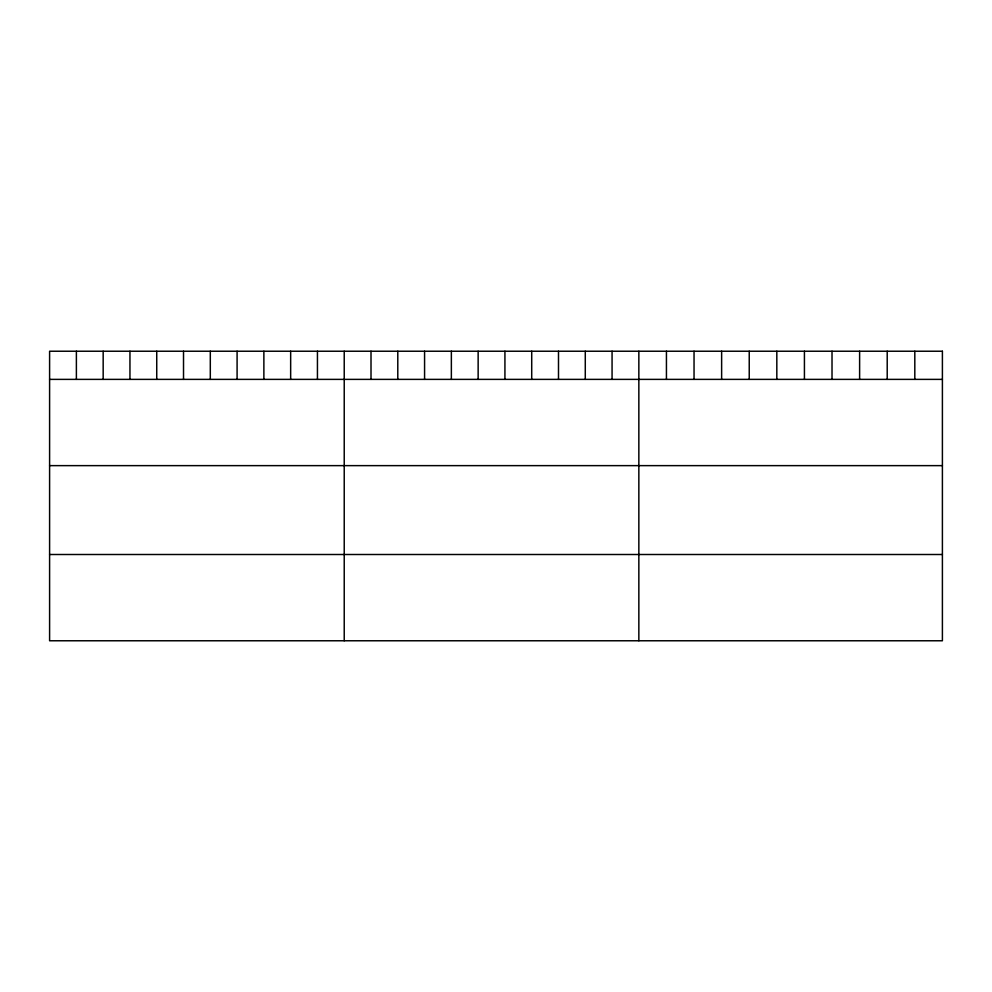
<?xml version="1.0" encoding="UTF-8"?>
<svg xmlns="http://www.w3.org/2000/svg" width="992" height="992" viewBox="0 0 992 992"><rect width="100%" height="100%" fill="white"/><g stroke="black" fill="none" stroke-linecap="round" stroke-linejoin="round"><path stroke-width="1.49" d="M49.6 379.378L942.4 379.378M49.6 465.632L942.4 465.632M49.6 554.503L942.4 554.503M914.81 351.23L914.81 379.378M887.208 351.23L887.208 379.378M859.618 351.23L859.618 379.378M832.015 351.23L832.015 379.378M804.425 351.23L804.425 379.378M776.823 351.23L776.823 379.378M749.233 351.23L749.233 379.378M721.63 351.23L721.63 379.378M694.04 351.23L694.04 379.378M666.438 351.23L666.438 379.378M638.848 351.23L638.848 640.77M612.064 351.23L612.064 379.378M585.28 351.23L585.28 379.378M558.496 351.23L558.496 379.378M531.712 351.23L531.712 379.378M504.928 351.23L504.928 379.378M478.144 351.23L478.144 379.378M451.36 351.23L451.36 379.378M424.576 351.23L424.576 379.378M397.792 351.23L397.792 379.378M371.008 351.23L371.008 379.378M344.224 351.23L344.224 640.77M317.44 351.23L317.44 379.378M290.656 351.23L290.656 379.378M263.872 351.23L263.872 379.378M237.088 351.23L237.088 379.378M210.304 351.23L210.304 379.378M183.52 351.23L183.52 379.378M156.736 351.23L156.736 379.378M129.952 351.23L129.952 379.378M103.168 351.23L103.168 379.378M76.384 351.23L76.384 379.378M942.4 351.23L49.6 351.23L49.6 640.77L942.4 640.77L942.4 351.23"/></g></svg>
